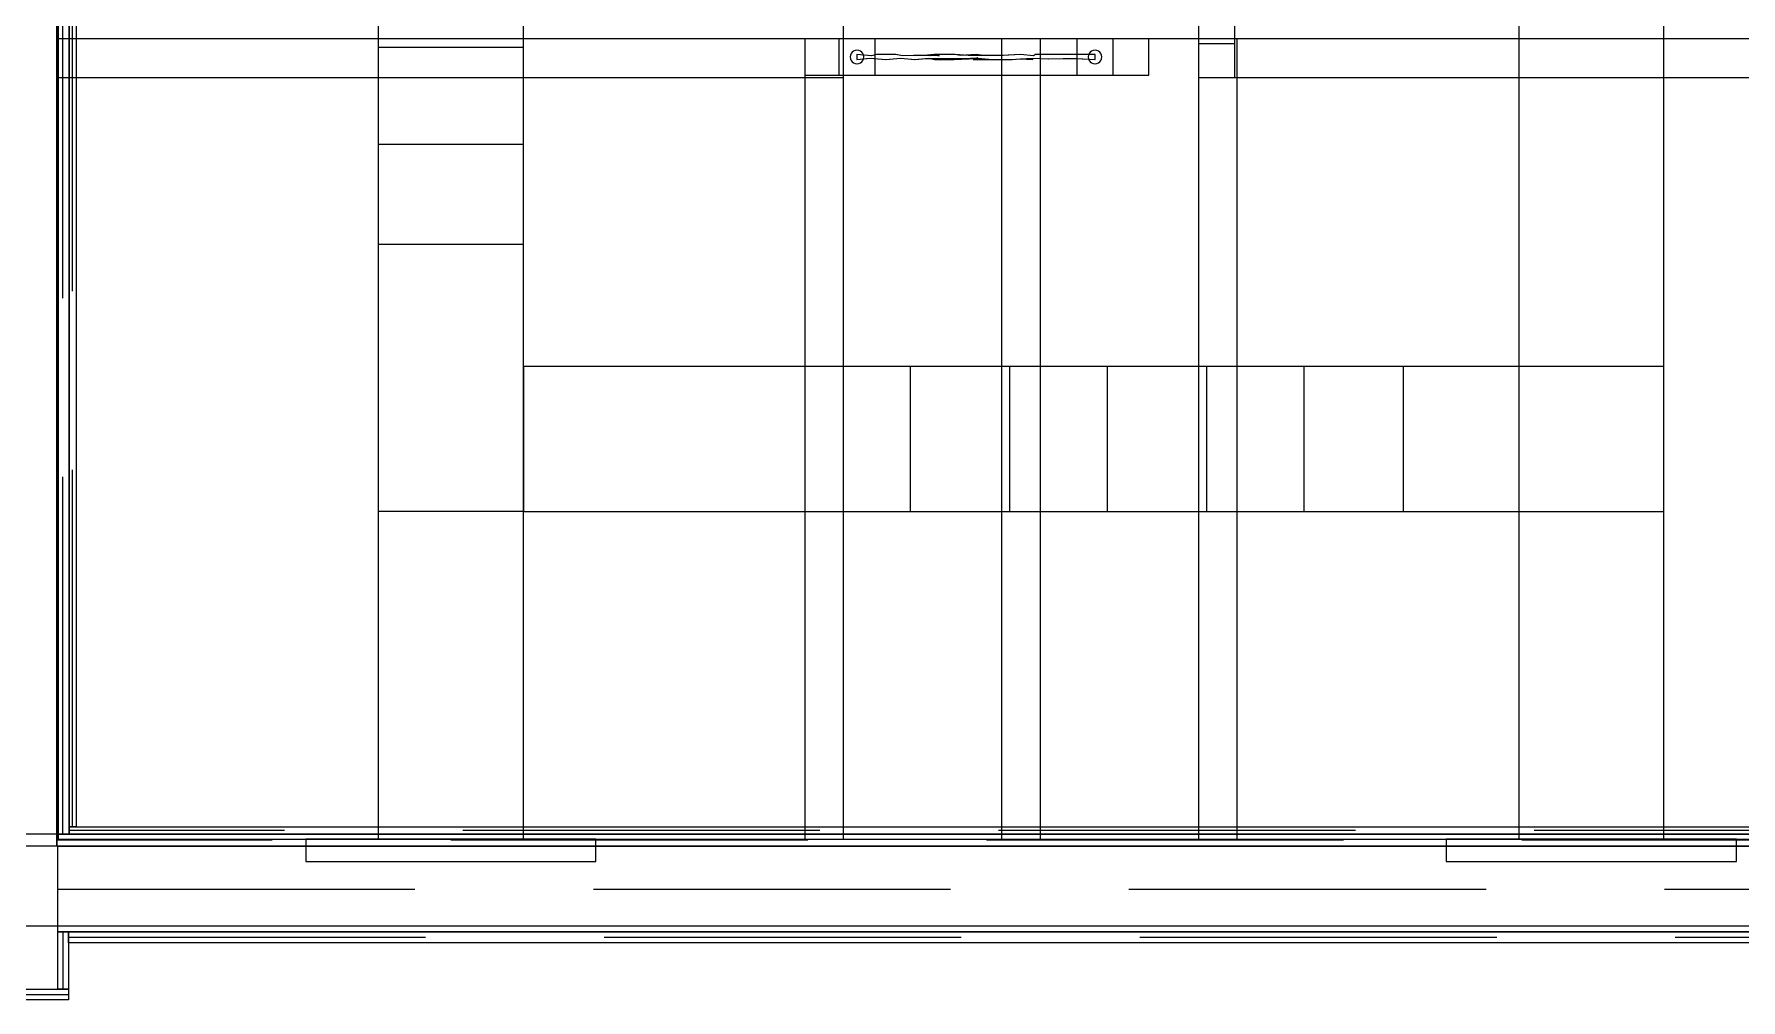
# Model space of a CAD drawing. Header units: millimetres. Extents: x -28.2 to 24.3, y -24.8 to 12.4.
# Drawn here: x -2.22 to 0.17, y -4.341 to -2.99 of the extents above; entities that cross this region are included whole.
import ezdxf

# ---------------------------------------------------------------- set-up
doc = ezdxf.new("R2010")
doc.units = ezdxf.units.MM
doc.linetypes.add('Dashed', pattern=[0.75, 0.5, -0.25])
for name, color, linetype in [('BUILDINGELEMENTPROXY', 8, 'Continuous'), ('EJE_MUROS', 8, 'Continuous'), ('LOSAS', 3, 'Continuous'), ('MUROS', 7, 'Continuous')]:
    doc.layers.add(name, color=color, linetype=linetype)

msp = doc.modelspace()

# ---------------------------------------------------------------- linework, layer by layer
at = {"layer": 'BUILDINGELEMENTPROXY'}
for p, q in [((-0.5892, -1.0563, 4.5619), (-0.5892, -3.0504, 3.3006)), ((-0.5384, -3.0504, 3.3006), (-0.5384, -1.0563, 4.5619)), ((-1.7378, -1.2777, 0.3654), (-1.7378, -3.2921, 1.6395)), ((-1.5346, -3.2921, 1.6395), (-1.5346, -1.2777, 0.3654)), ((-0.1408, -1.3058, 3.253), (-0.1408, -3.03, 2.1625)), ((0.0624, -3.03, 2.1625), (0.0624, -1.3058, 3.253)), ((-2.1862, -2.7204, 1.5604), (-2.1862, -3.0504, 1.5604)), ((-1.0862, -3.0504, 1.5604), (-1.0862, -2.7204, 1.5604)), ((-0.5892, -2.7204, 2.4321), (-0.5892, -3.0504, 2.4321)), ((-1.7378, -2.8682, 1.4842), (-1.7378, -2.9922, 1.4842)), ((-1.5346, -2.9922, 1.4842), (-1.5346, -2.8682, 1.4842)), ((-0.5892, -2.9519, 3.2893), (-0.5892, -3.0027, 3.2893)), ((-0.5384, -3.0027, 3.2893), (-0.5384, -2.9519, 3.2893)), ((-2.1862, -2.9961, 1.7347), (-2.1862, -4.1161, 1.7347)), ((-1.0862, -2.9961, 1.7347), (-2.1862, -2.9961, 1.7347)), ((-1.7378, -2.9922, 1.4842), (-1.7378, -2.9942, 1.4811)), ((-1.7378, -2.9942, 1.4811), (-1.7378, -3.0078, 1.4596)), ((-1.7378, -3.0078, 1.4596), (-1.5346, -3.0078, 1.4596)), ((-1.5346, -2.9942, 1.4811), (-1.5346, -2.9922, 1.4842)), ((-1.5346, -3.0078, 1.4596), (-1.5346, -2.9942, 1.4811)), ((-0.6589, -2.9961, 3.0822), (-1.1405, -2.9961, 2.7776)), ((-1.1405, -2.9961, 2.7776), (-1.1405, -3.0469, 2.7776)), ((-1.1405, -2.9961, 1.909), (-1.1405, -4.1161, 1.909)), ((-0.8105, -2.9961, 1.909), (-1.1405, -2.9961, 1.909)), ((-1.042, -2.9961, 2.7663), (-1.0928, -2.9961, 2.7663)), ((-1.0928, -2.9961, 2.7663), (-1.0928, -3.0469, 2.7663)), ((-1.0862, -4.1161, 1.7347), (-1.0862, -2.9961, 1.7347)), ((-1.042, -3.0469, 2.7663), (-1.042, -2.9961, 2.7663)), ((-0.8649, -2.9961, 2.0834), (-0.8649, -4.1161, 2.0834)), ((-0.5349, -2.9961, 2.0834), (-0.8649, -2.9961, 2.0834)), ((-0.8105, -4.1161, 1.909), (-0.8105, -2.9961, 1.909)), ((-0.7087, -2.9961, 2.9779), (-0.7595, -2.9961, 2.9779)), ((-0.7595, -2.9961, 2.9779), (-0.7595, -3.0469, 2.9779)), ((-0.7087, -3.0469, 2.9779), (-0.7087, -2.9961, 2.9779)), ((-0.6589, -3.0469, 3.0822), (-0.6589, -2.9961, 3.0822)), ((0.5108, -2.9961, 2.2577), (-0.5892, -2.9961, 2.2577)), ((-0.5892, -2.9961, 2.2577), (-0.5892, -4.1161, 2.2577)), ((-0.5892, -3.0027, 3.2893), (-0.5384, -3.0027, 3.2893)), ((-0.5349, -4.1161, 2.0834), (-0.5349, -2.9961, 2.0834)), ((-1.0766, -3.019, 2.812), (-1.0769, -3.0215, 2.812)), ((-1.0769, -3.0215, 2.812), (-1.0766, -3.024, 2.812)), ((-1.0756, -3.0167, 2.812), (-1.0766, -3.019, 2.812)), ((-1.0766, -3.024, 2.812), (-1.0756, -3.0263, 2.812)), ((-1.0741, -3.0148, 2.812), (-1.0756, -3.0167, 2.812)), ((-1.0756, -3.0263, 2.812), (-1.0741, -3.0282, 2.812)), ((-1.0721, -3.0132, 2.812), (-1.0741, -3.0148, 2.812)), ((-1.0741, -3.0282, 2.812), (-1.0721, -3.0297, 2.812)), ((-1.0698, -3.0123, 2.812), (-1.0721, -3.0132, 2.812)), ((-1.0721, -3.0297, 2.812), (-1.0698, -3.0307, 2.812)), ((-1.0674, -3.012, 2.812), (-1.0698, -3.0123, 2.812)), ((-1.0698, -3.0307, 2.812), (-1.0674, -3.031, 2.812)), ((-1.0649, -3.0123, 2.812), (-1.0674, -3.012, 2.812)), ((-1.047, -3.0199, 2.7247), (-1.0674, -3.0182, 2.7091)), ((-1.0674, -3.0182, 2.7091), (-1.0674, -3.0215, 2.7125)), ((-1.047, -3.0199, 2.6452), (-1.0674, -3.0182, 2.6296)), ((-1.0674, -3.0182, 2.6296), (-1.0674, -3.0215, 2.6329)), ((-1.047, -3.0199, 2.5691), (-1.0674, -3.0182, 2.5537)), ((-1.0674, -3.0182, 2.5537), (-1.0674, -3.0215, 2.557)), ((-1.047, -3.0199, 2.4864), (-1.0674, -3.0182, 2.4709)), ((-1.0674, -3.0182, 2.4709), (-1.0674, -3.0215, 2.4742)), ((-1.047, -3.0199, 2.4072), (-1.0674, -3.0182, 2.3916)), ((-1.0674, -3.0182, 2.3916), (-1.0674, -3.0215, 2.395)), ((-1.047, -3.0199, 2.3308), (-1.0674, -3.0182, 2.3154)), ((-1.0674, -3.0182, 2.3154), (-1.0674, -3.0215, 2.3188)), ((-1.047, -3.0199, 2.2484), (-1.0674, -3.0182, 2.2329)), ((-1.0674, -3.0182, 2.2329), (-1.0674, -3.0215, 2.2362)), ((-1.047, -3.0199, 2.172), (-1.0674, -3.0182, 2.1567)), ((-1.0674, -3.0182, 2.1567), (-1.0674, -3.0215, 2.16)), ((-1.0471, -3.0199, 2.0865), (-1.0674, -3.0182, 2.0708)), ((-1.0674, -3.0182, 2.0708), (-1.0674, -3.0215, 2.0741)), ((-1.0471, -3.0199, 2.007), (-1.0674, -3.0182, 1.9913)), ((-1.0674, -3.0182, 1.9913), (-1.0674, -3.0215, 1.9946)), ((-1.0674, -3.0215, 2.7125), (-1.0674, -3.0248, 2.7091)), ((-1.0674, -3.0215, 2.6329), (-1.0674, -3.0248, 2.6296)), ((-1.0674, -3.0215, 2.557), (-1.0674, -3.0248, 2.5537)), ((-1.0674, -3.0215, 2.4742), (-1.0674, -3.0248, 2.4709)), ((-1.0674, -3.0215, 2.395), (-1.0674, -3.0248, 2.3916)), ((-1.0674, -3.0215, 2.3188), (-1.0674, -3.0248, 2.3154)), ((-1.0674, -3.0215, 2.2362), (-1.0674, -3.0248, 2.2329)), ((-1.0674, -3.0215, 2.16), (-1.0674, -3.0248, 2.1567)), ((-1.0674, -3.0215, 2.0741), (-1.0674, -3.0248, 2.0708)), ((-1.0674, -3.0215, 1.9946), (-1.0674, -3.0248, 1.9913)), ((-1.0674, -3.0248, 2.7091), (-1.0492, -3.0233, 2.7232)), ((-1.0674, -3.0248, 2.6296), (-1.0492, -3.0233, 2.6437)), ((-1.0674, -3.0248, 2.5537), (-1.0491, -3.0233, 2.5676)), ((-1.0674, -3.0248, 2.4709), (-1.0492, -3.0233, 2.4849)), ((-1.0674, -3.0248, 2.3916), (-1.0492, -3.0233, 2.4057)), ((-1.0674, -3.0248, 2.3154), (-1.0491, -3.0233, 2.3294)), ((-1.0674, -3.0248, 2.2329), (-1.0492, -3.0233, 2.2469)), ((-1.0674, -3.0248, 2.1567), (-1.0491, -3.0233, 2.1706)), ((-1.0674, -3.0248, 2.0708), (-1.0493, -3.0233, 2.085)), ((-1.0674, -3.0248, 1.9913), (-1.0493, -3.0233, 2.0055)), ((-1.0674, -3.031, 2.812), (-1.0649, -3.0307, 2.812)), ((-1.0626, -3.0132, 2.812), (-1.0649, -3.0123, 2.812)), ((-1.0649, -3.0307, 2.812), (-1.0626, -3.0297, 2.812)), ((-1.0606, -3.0148, 2.812), (-1.0626, -3.0132, 2.812)), ((-1.0626, -3.0297, 2.812), (-1.0606, -3.0282, 2.812)), ((-1.0591, -3.0167, 2.812), (-1.0606, -3.0148, 2.812)), ((-1.0606, -3.0282, 2.812), (-1.0591, -3.0263, 2.812)), ((-1.0582, -3.019, 2.812), (-1.0591, -3.0167, 2.812)), ((-1.0591, -3.0263, 2.812), (-1.0582, -3.024, 2.812)), ((-1.0578, -3.0215, 2.812), (-1.0582, -3.019, 2.812)), ((-1.0582, -3.024, 2.812), (-1.0578, -3.0215, 2.812)), ((-1.0493, -3.0233, 2.085), (-1.0268, -3.0248, 2.0964)), ((-1.0493, -3.0233, 2.0055), (-1.0268, -3.0248, 2.0169)), ((-1.0492, -3.0233, 2.7232), (-1.0267, -3.0248, 2.7344)), ((-1.0492, -3.0233, 2.6437), (-1.0267, -3.0248, 2.6549)), ((-1.0492, -3.0233, 2.4849), (-1.0267, -3.0248, 2.4962)), ((-1.0492, -3.0233, 2.4057), (-1.0267, -3.0248, 2.4169)), ((-1.0492, -3.0233, 2.2469), (-1.0267, -3.0248, 2.2581)), ((-1.0491, -3.0233, 2.5676), (-1.0266, -3.0248, 2.5786)), ((-1.0491, -3.0233, 2.3294), (-1.0266, -3.0248, 2.3403)), ((-1.0491, -3.0233, 2.1706), (-1.0266, -3.0248, 2.1816)), ((-1.0403, -3.0182, 2.0879), (-1.0471, -3.0199, 2.0865)), ((-1.0403, -3.0182, 2.0084), (-1.0471, -3.0199, 2.007)), ((-1.0403, -3.0182, 2.726), (-1.047, -3.0199, 2.7247)), ((-1.0403, -3.0182, 2.6465), (-1.047, -3.0199, 2.6452)), ((-1.0402, -3.0182, 2.5703), (-1.047, -3.0199, 2.5691)), ((-1.0403, -3.0182, 2.4877), (-1.047, -3.0199, 2.4864)), ((-1.0403, -3.0182, 2.4085), (-1.047, -3.0199, 2.4072)), ((-1.0402, -3.0182, 2.332), (-1.047, -3.0199, 2.3308)), ((-1.0403, -3.0182, 2.2497), (-1.047, -3.0199, 2.2484)), ((-1.0402, -3.0182, 2.1733), (-1.047, -3.0199, 2.172)), ((-1.0267, -3.0182, 2.7344), (-1.0403, -3.0182, 2.726)), ((-1.0267, -3.0182, 2.6549), (-1.0403, -3.0182, 2.6465)), ((-1.0267, -3.0182, 2.4962), (-1.0403, -3.0182, 2.4877)), ((-1.0267, -3.0182, 2.4169), (-1.0403, -3.0182, 2.4085)), ((-1.0267, -3.0182, 2.2581), (-1.0403, -3.0182, 2.2497)), ((-1.0268, -3.0182, 2.0964), (-1.0403, -3.0182, 2.0879)), ((-1.0268, -3.0182, 2.0169), (-1.0403, -3.0182, 2.0084)), ((-1.0266, -3.0182, 2.5786), (-1.0402, -3.0182, 2.5703)), ((-1.0266, -3.0182, 2.3403), (-1.0402, -3.0182, 2.332)), ((-1.0266, -3.0182, 2.1816), (-1.0402, -3.0182, 2.1733)), ((-1.0133, -3.0182, 2.1049), (-1.0268, -3.0182, 2.0964)), ((-1.0133, -3.0182, 2.0254), (-1.0268, -3.0182, 2.0169)), ((-1.0268, -3.0248, 2.0964), (-1.0067, -3.0231, 2.1119)), ((-1.0268, -3.0248, 2.0169), (-1.0067, -3.0231, 2.0324)), ((-1.0132, -3.0182, 2.7429), (-1.0267, -3.0182, 2.7344)), ((-1.0132, -3.0182, 2.6634), (-1.0267, -3.0182, 2.6549)), ((-1.0132, -3.0182, 2.5046), (-1.0267, -3.0182, 2.4962)), ((-1.0132, -3.0182, 2.4253), (-1.0267, -3.0182, 2.4169)), ((-1.0132, -3.0182, 2.2665), (-1.0267, -3.0182, 2.2581)), ((-1.0267, -3.0248, 2.7344), (-1.0066, -3.0231, 2.7499)), ((-1.0267, -3.0248, 2.6549), (-1.0066, -3.0231, 2.6703)), ((-1.0267, -3.0248, 2.4962), (-1.0066, -3.0231, 2.5116)), ((-1.0267, -3.0248, 2.4169), (-1.0066, -3.0231, 2.4323)), ((-1.0267, -3.0248, 2.2581), (-1.0066, -3.0231, 2.2735)), ((-1.0131, -3.0182, 2.5869), (-1.0266, -3.0182, 2.5786)), ((-1.013, -3.0182, 2.3486), (-1.0266, -3.0182, 2.3403)), ((-1.013, -3.0182, 2.1899), (-1.0266, -3.0182, 2.1816)), ((-1.0266, -3.0248, 2.5786), (-1.0065, -3.0231, 2.5938)), ((-1.0266, -3.0248, 2.3403), (-1.0065, -3.0231, 2.3555)), ((-1.0266, -3.0248, 2.1816), (-1.0065, -3.0231, 2.1967)), ((-1.0039, -3.0197, 2.1136), (-1.0133, -3.0182, 2.1049)), ((-1.0039, -3.0197, 2.0341), (-1.0133, -3.0182, 2.0254)), ((-1.0038, -3.0197, 2.7515), (-1.0132, -3.0182, 2.7429)), ((-1.0038, -3.0197, 2.672), (-1.0132, -3.0182, 2.6634)), ((-1.0038, -3.0197, 2.5132), (-1.0132, -3.0182, 2.5046)), ((-1.0038, -3.0197, 2.4339), (-1.0132, -3.0182, 2.4253)), ((-1.0038, -3.0197, 2.2751), (-1.0132, -3.0182, 2.2665)), ((-1.0037, -3.0197, 2.5954), (-1.0131, -3.0182, 2.5869)), ((-1.0036, -3.0197, 2.3571), (-1.013, -3.0182, 2.3486)), ((-1.0036, -3.0197, 2.1984), (-1.013, -3.0182, 2.1899)), ((-1.0067, -3.0231, 2.1119), (-0.9862, -3.0248, 2.1219)), ((-1.0067, -3.0231, 2.0324), (-0.9862, -3.0248, 2.0424)), ((-1.0066, -3.0231, 2.7499), (-0.9861, -3.0248, 2.7597)), ((-1.0066, -3.0231, 2.6703), (-0.9861, -3.0248, 2.6802)), ((-1.0066, -3.0231, 2.5116), (-0.9861, -3.0248, 2.5214)), ((-1.0066, -3.0231, 2.4323), (-0.9861, -3.0248, 2.4421)), ((-1.0066, -3.0231, 2.2735), (-0.9861, -3.0248, 2.2833)), ((-1.0065, -3.0231, 2.5938), (-0.9859, -3.0248, 2.6035)), ((-1.0065, -3.0231, 2.3555), (-0.9859, -3.0248, 2.3652)), ((-1.0065, -3.0231, 2.1967), (-0.9859, -3.0248, 2.2064)), ((-0.9883, -3.0193, 2.123), (-1.0039, -3.0197, 2.1136)), ((-0.9883, -3.0193, 2.0435), (-1.0039, -3.0197, 2.0341)), ((-0.9737, -3.0192, 2.7699), (-1.0038, -3.0197, 2.7515)), ((-0.9737, -3.0192, 2.6904), (-1.0038, -3.0197, 2.672)), ((-0.9737, -3.0192, 2.5315), (-1.0038, -3.0197, 2.5132)), ((-0.9738, -3.0192, 2.4522), (-1.0038, -3.0197, 2.4339)), ((-0.9738, -3.0192, 2.2933), (-1.0038, -3.0197, 2.2751)), ((-0.9876, -3.0192, 2.6049), (-1.0037, -3.0197, 2.5954)), ((-0.9876, -3.0192, 2.3666), (-1.0036, -3.0197, 2.3571)), ((-0.9876, -3.0192, 2.2078), (-1.0036, -3.0197, 2.1984)), ((-0.9725, -3.0192, 2.133), (-0.9883, -3.0193, 2.123)), ((-0.9725, -3.0192, 2.0535), (-0.9883, -3.0193, 2.0435)), ((-0.9653, -3.02, 2.6191), (-0.9876, -3.0192, 2.6049)), ((-0.9653, -3.02, 2.3808), (-0.9876, -3.0192, 2.3666)), ((-0.9653, -3.02, 2.2219), (-0.9876, -3.0192, 2.2078)), ((-0.9862, -3.0248, 2.1219), (-0.9671, -3.0232, 2.1367)), ((-0.9862, -3.0248, 2.0424), (-0.9671, -3.0232, 2.0572)), ((-0.9861, -3.0248, 2.4421), (-0.9703, -3.0236, 2.4544)), ((-0.9861, -3.0248, 2.2833), (-0.9703, -3.0236, 2.2956)), ((-0.9861, -3.0248, 2.7597), (-0.9704, -3.0237, 2.772)), ((-0.9861, -3.0248, 2.6802), (-0.9704, -3.0237, 2.6925)), ((-0.9861, -3.0248, 2.5214), (-0.9704, -3.0237, 2.5337)), ((-0.9859, -3.0248, 2.6035), (-0.9674, -3.0233, 2.6176)), ((-0.9859, -3.0248, 2.3652), (-0.9674, -3.0233, 2.3793)), ((-0.9859, -3.0248, 2.2064), (-0.9674, -3.0233, 2.2205)), ((-0.959, -3.0182, 2.459), (-0.9738, -3.0192, 2.4522)), ((-0.959, -3.0182, 2.3001), (-0.9738, -3.0192, 2.2933)), ((-0.959, -3.0182, 2.7766), (-0.9737, -3.0192, 2.7699)), ((-0.959, -3.0182, 2.6971), (-0.9737, -3.0192, 2.6904)), ((-0.959, -3.0182, 2.5383), (-0.9737, -3.0192, 2.5315)), ((-0.9524, -3.0201, 2.1462), (-0.9725, -3.0192, 2.133)), ((-0.9524, -3.0201, 2.0667), (-0.9725, -3.0192, 2.0535)), ((-0.9704, -3.0237, 2.772), (-0.9528, -3.0237, 2.7829)), ((-0.9704, -3.0237, 2.6925), (-0.9528, -3.0237, 2.7034)), ((-0.9704, -3.0237, 2.5337), (-0.9528, -3.0237, 2.5445)), ((-0.9703, -3.0236, 2.4544), (-0.9528, -3.0237, 2.4652)), ((-0.9703, -3.0236, 2.2956), (-0.9528, -3.0237, 2.3063)), ((-0.9674, -3.0233, 2.6176), (-0.9587, -3.0248, 2.6202)), ((-0.9674, -3.0233, 2.3793), (-0.9587, -3.0248, 2.3818)), ((-0.9674, -3.0233, 2.2205), (-0.9587, -3.0248, 2.223)), ((-0.9671, -3.0232, 2.1367), (-0.9456, -3.0236, 2.15)), ((-0.9671, -3.0232, 2.0572), (-0.9456, -3.0236, 2.0705)), ((-0.9587, -3.0182, 2.6202), (-0.9653, -3.02, 2.6191)), ((-0.9587, -3.0182, 2.3818), (-0.9653, -3.02, 2.3808)), ((-0.9587, -3.0182, 2.223), (-0.9653, -3.02, 2.2219)), ((-0.9321, -3.0182, 2.156), (-0.9592, -3.0182, 2.1389)), ((-0.9592, -3.0182, 2.1389), (-0.9524, -3.0201, 2.1462)), ((-0.9321, -3.0182, 2.0765), (-0.9592, -3.0182, 2.0594)), ((-0.9592, -3.0182, 2.0594), (-0.9524, -3.0201, 2.0667)), ((-0.9319, -3.0182, 2.7935), (-0.959, -3.0182, 2.7766)), ((-0.9319, -3.0182, 2.714), (-0.959, -3.0182, 2.6971)), ((-0.9319, -3.0182, 2.5551), (-0.959, -3.0182, 2.5383)), ((-0.9319, -3.0182, 2.4758), (-0.959, -3.0182, 2.459)), ((-0.9318, -3.0182, 2.317), (-0.959, -3.0182, 2.3001)), ((-0.9316, -3.0182, 2.6368), (-0.9587, -3.0182, 2.6202)), ((-0.9316, -3.0182, 2.3984), (-0.9587, -3.0182, 2.3818)), ((-0.9315, -3.0182, 2.2396), (-0.9587, -3.0182, 2.223)), ((-0.9587, -3.0248, 2.6202), (-0.9316, -3.0248, 2.6368)), ((-0.9587, -3.0248, 2.3818), (-0.9316, -3.0248, 2.3984)), ((-0.9587, -3.0248, 2.223), (-0.9315, -3.0248, 2.2396)), ((-0.9528, -3.0237, 2.7829), (-0.9352, -3.0237, 2.7939)), ((-0.9528, -3.0237, 2.7034), (-0.9352, -3.0237, 2.7144)), ((-0.9528, -3.0237, 2.5445), (-0.9353, -3.0237, 2.5555)), ((-0.9528, -3.0237, 2.4652), (-0.9354, -3.0237, 2.4761)), ((-0.9528, -3.0237, 2.3063), (-0.9354, -3.0237, 2.3172)), ((-0.9456, -3.0236, 2.15), (-0.9177, -3.0237, 2.1675)), ((-0.9456, -3.0236, 2.0705), (-0.9177, -3.0237, 2.088)), ((-0.9354, -3.0237, 2.4761), (-0.9182, -3.0238, 2.4866)), ((-0.9354, -3.0237, 2.3172), (-0.9182, -3.0238, 2.3277)), ((-0.9353, -3.0237, 2.5555), (-0.9182, -3.0238, 2.566)), ((-0.9352, -3.0237, 2.7939), (-0.9181, -3.0238, 2.8044)), ((-0.9352, -3.0237, 2.7144), (-0.9181, -3.0238, 2.7249)), ((-0.9299, -3.0182, 2.1573), (-0.9321, -3.0182, 2.156)), ((-0.9299, -3.0182, 2.0778), (-0.9321, -3.0182, 2.0765)), ((-0.9299, -3.0182, 2.7948), (-0.9319, -3.0182, 2.7935)), ((-0.9299, -3.0182, 2.7153), (-0.9319, -3.0182, 2.714)), ((-0.9298, -3.0182, 2.5564), (-0.9319, -3.0182, 2.5551)), ((-0.9298, -3.0182, 2.4771), (-0.9319, -3.0182, 2.4758)), ((-0.9298, -3.0182, 2.3182), (-0.9318, -3.0182, 2.317)), ((-0.9297, -3.0182, 2.6379), (-0.9316, -3.0182, 2.6368)), ((-0.9297, -3.0182, 2.3996), (-0.9316, -3.0182, 2.3984)), ((-0.9316, -3.0248, 2.6368), (-0.9101, -3.0239, 2.6522)), ((-0.9316, -3.0248, 2.3984), (-0.9102, -3.0239, 2.4138)), ((-0.9297, -3.0182, 2.2407), (-0.9315, -3.0182, 2.2396)), ((-0.9315, -3.0248, 2.2396), (-0.9103, -3.0239, 2.2549)), ((-0.9117, -3.0195, 2.8087), (-0.9299, -3.0182, 2.7948)), ((-0.9117, -3.0195, 2.7292), (-0.9299, -3.0182, 2.7153)), ((-0.9116, -3.0195, 2.1715), (-0.9299, -3.0182, 2.1573)), ((-0.9116, -3.0195, 2.092), (-0.9299, -3.0182, 2.0778)), ((-0.9117, -3.0195, 2.5703), (-0.9298, -3.0182, 2.5564)), ((-0.9117, -3.0195, 2.491), (-0.9298, -3.0182, 2.4771)), ((-0.9117, -3.0195, 2.3321), (-0.9298, -3.0182, 2.3182)), ((-0.923, -3.0195, 2.6447), (-0.9297, -3.0182, 2.6379)), ((-0.9231, -3.0195, 2.4063), (-0.9297, -3.0182, 2.3996)), ((-0.9231, -3.0195, 2.2474), (-0.9297, -3.0182, 2.2407)), ((-0.9007, -3.0182, 2.4173), (-0.9231, -3.0195, 2.4063)), ((-0.9007, -3.0182, 2.2584), (-0.9231, -3.0195, 2.2474)), ((-0.9007, -3.0182, 2.6557), (-0.923, -3.0195, 2.6447)), ((-0.9182, -3.0238, 2.566), (-0.8984, -3.0229, 2.5789)), ((-0.9182, -3.0238, 2.4866), (-0.8984, -3.0229, 2.4995)), ((-0.9182, -3.0238, 2.3277), (-0.8985, -3.0229, 2.3406)), ((-0.9181, -3.0238, 2.8044), (-0.8983, -3.0229, 2.8174)), ((-0.9181, -3.0238, 2.7249), (-0.8983, -3.0229, 2.7379)), ((-0.9177, -3.0237, 2.1675), (-0.8978, -3.023, 2.1806)), ((-0.9177, -3.0237, 2.088), (-0.8978, -3.023, 2.101)), ((-0.8903, -3.0195, 2.822), (-0.9117, -3.0195, 2.8087)), ((-0.8903, -3.0195, 2.7425), (-0.9117, -3.0195, 2.7292)), ((-0.8903, -3.0195, 2.5836), (-0.9117, -3.0195, 2.5703)), ((-0.8903, -3.0195, 2.5043), (-0.9117, -3.0195, 2.491)), ((-0.8903, -3.0195, 2.3454), (-0.9117, -3.0195, 2.3321)), ((-0.8903, -3.0195, 2.185), (-0.9116, -3.0195, 2.1715)), ((-0.8903, -3.0195, 2.1054), (-0.9116, -3.0195, 2.092)), ((-0.9103, -3.0239, 2.2549), (-0.8939, -3.0236, 2.2651)), ((-0.9102, -3.0239, 2.4138), (-0.8938, -3.0236, 2.424)), ((-0.9101, -3.0239, 2.6522), (-0.8938, -3.0236, 2.6624)), ((-0.8983, -3.0229, 2.8174), (-0.9048, -3.0248, 2.8103)), ((-0.8983, -3.0229, 2.7379), (-0.9048, -3.0248, 2.7308)), ((-0.8984, -3.0229, 2.5789), (-0.9048, -3.0248, 2.572)), ((-0.8984, -3.0229, 2.4995), (-0.9048, -3.0248, 2.4926)), ((-0.9048, -3.0248, 2.8103), (-0.9007, -3.0248, 2.8129)), ((-0.9048, -3.0248, 2.7308), (-0.9007, -3.0248, 2.7334)), ((-0.9048, -3.0248, 2.572), (-0.9007, -3.0248, 2.5745)), ((-0.9048, -3.0248, 2.4926), (-0.9007, -3.0248, 2.4951)), ((-0.8985, -3.0229, 2.3406), (-0.9047, -3.0248, 2.3338)), ((-0.9047, -3.0248, 2.3338), (-0.9007, -3.0248, 2.3363)), ((-0.8903, -3.0195, 2.6647), (-0.9007, -3.0182, 2.6557)), ((-0.8903, -3.0195, 2.4263), (-0.9007, -3.0182, 2.4173)), ((-0.8903, -3.0195, 2.2674), (-0.9007, -3.0182, 2.2584)), ((-0.9007, -3.0248, 2.8129), (-0.8799, -3.0248, 2.8259)), ((-0.9007, -3.0248, 2.7334), (-0.8799, -3.0248, 2.7464)), ((-0.9007, -3.0248, 2.5745), (-0.8799, -3.0248, 2.5875)), ((-0.9007, -3.0248, 2.4951), (-0.8799, -3.0248, 2.5081)), ((-0.9007, -3.0248, 2.3363), (-0.8799, -3.0248, 2.3492)), ((-0.8978, -3.023, 2.1806), (-0.878, -3.0248, 2.19)), ((-0.8978, -3.023, 2.101), (-0.878, -3.0248, 2.1105)), ((-0.8939, -3.0236, 2.2651), (-0.8772, -3.0248, 2.2728)), ((-0.8938, -3.0236, 2.6624), (-0.8773, -3.0248, 2.67)), ((-0.8938, -3.0236, 2.424), (-0.8773, -3.0248, 2.4316)), ((-0.8632, -3.0196, 2.839), (-0.8903, -3.0195, 2.822)), ((-0.8632, -3.0196, 2.7595), (-0.8903, -3.0195, 2.7425)), ((-0.8641, -3.0196, 2.6808), (-0.8903, -3.0195, 2.6647)), ((-0.8633, -3.0196, 2.6005), (-0.8903, -3.0195, 2.5836)), ((-0.8633, -3.0196, 2.5211), (-0.8903, -3.0195, 2.5043)), ((-0.8642, -3.0196, 2.4423), (-0.8903, -3.0195, 2.4263)), ((-0.8634, -3.0196, 2.3621), (-0.8903, -3.0195, 2.3454)), ((-0.8643, -3.0196, 2.2834), (-0.8903, -3.0195, 2.2674)), ((-0.8626, -3.0196, 2.2024), (-0.8903, -3.0195, 2.185)), ((-0.8626, -3.0196, 2.1229), (-0.8903, -3.0195, 2.1054)), ((-0.8799, -3.0248, 2.8259), (-0.8777, -3.0248, 2.8272)), ((-0.8799, -3.0248, 2.7464), (-0.8777, -3.0248, 2.7477)), ((-0.8799, -3.0248, 2.5875), (-0.8777, -3.0248, 2.5888)), ((-0.8799, -3.0248, 2.5081), (-0.8777, -3.0248, 2.5095)), ((-0.8799, -3.0248, 2.3492), (-0.8776, -3.0248, 2.3506)), ((-0.878, -3.0248, 2.19), (-0.859, -3.0248, 2.202)), ((-0.878, -3.0248, 2.1105), (-0.859, -3.0248, 2.1225)), ((-0.8777, -3.0248, 2.8272), (-0.859, -3.0248, 2.8388)), ((-0.8777, -3.0248, 2.7477), (-0.859, -3.0248, 2.7593)), ((-0.8777, -3.0248, 2.5888), (-0.859, -3.0248, 2.6004)), ((-0.8777, -3.0248, 2.5095), (-0.859, -3.0248, 2.521)), ((-0.8776, -3.0248, 2.3506), (-0.859, -3.0248, 2.3621)), ((-0.8773, -3.0248, 2.67), (-0.859, -3.0248, 2.6812)), ((-0.8773, -3.0248, 2.4316), (-0.859, -3.0248, 2.4428)), ((-0.8772, -3.0248, 2.2728), (-0.859, -3.0248, 2.2839)), ((-0.8382, -3.0182, 2.2966), (-0.8643, -3.0196, 2.2834)), ((-0.8382, -3.0182, 2.4555), (-0.8642, -3.0196, 2.4423)), ((-0.8382, -3.0182, 2.6939), (-0.8641, -3.0196, 2.6808)), ((-0.8382, -3.0182, 2.375), (-0.8634, -3.0196, 2.3621)), ((-0.8382, -3.0182, 2.6134), (-0.8633, -3.0196, 2.6005)), ((-0.8382, -3.0182, 2.534), (-0.8633, -3.0196, 2.5211)), ((-0.8382, -3.0182, 2.8518), (-0.8632, -3.0196, 2.839)), ((-0.8382, -3.0182, 2.7723), (-0.8632, -3.0196, 2.7595)), ((-0.8382, -3.0182, 2.2151), (-0.8626, -3.0196, 2.2024)), ((-0.8382, -3.0182, 2.1356), (-0.8626, -3.0196, 2.1229)), ((-0.859, -3.0248, 2.8388), (-0.8507, -3.0248, 2.8441)), ((-0.859, -3.0248, 2.7593), (-0.8507, -3.0248, 2.7646)), ((-0.859, -3.0248, 2.6812), (-0.8501, -3.0248, 2.6866)), ((-0.859, -3.0248, 2.6004), (-0.8506, -3.0248, 2.6057)), ((-0.859, -3.0248, 2.521), (-0.8506, -3.0248, 2.5263)), ((-0.859, -3.0248, 2.4428), (-0.8501, -3.0248, 2.4482)), ((-0.859, -3.0248, 2.3621), (-0.8505, -3.0248, 2.3674)), ((-0.859, -3.0248, 2.2839), (-0.8501, -3.0248, 2.2893)), ((-0.859, -3.0248, 2.202), (-0.851, -3.0248, 2.207)), ((-0.859, -3.0248, 2.1225), (-0.851, -3.0248, 2.1275)), ((-0.851, -3.0248, 2.207), (-0.8389, -3.0239, 2.2169)), ((-0.851, -3.0248, 2.1275), (-0.8389, -3.0239, 2.1374)), ((-0.8507, -3.0248, 2.8441), (-0.8389, -3.0239, 2.8536)), ((-0.8507, -3.0248, 2.7646), (-0.8389, -3.0239, 2.7741)), ((-0.8506, -3.0248, 2.6057), (-0.8389, -3.0239, 2.6152)), ((-0.8506, -3.0248, 2.5263), (-0.839, -3.0239, 2.5358)), ((-0.8505, -3.0248, 2.3674), (-0.839, -3.0239, 2.3768)), ((-0.8501, -3.0248, 2.6866), (-0.839, -3.0239, 2.6957)), ((-0.8501, -3.0248, 2.4482), (-0.839, -3.0239, 2.4573)), ((-0.8501, -3.0248, 2.2893), (-0.839, -3.0239, 2.2984)), ((-0.839, -3.0239, 2.5358), (-0.8211, -3.023, 2.5475)), ((-0.839, -3.0239, 2.3768), (-0.8211, -3.023, 2.3886)), ((-0.839, -3.0239, 2.6957), (-0.8211, -3.0248, 2.7044)), ((-0.839, -3.0239, 2.4573), (-0.8211, -3.0248, 2.466)), ((-0.839, -3.0239, 2.2984), (-0.8211, -3.0248, 2.307)), ((-0.8389, -3.0239, 2.8536), (-0.8211, -3.023, 2.8654)), ((-0.8389, -3.0239, 2.7741), (-0.8211, -3.023, 2.7859)), ((-0.8389, -3.0239, 2.6152), (-0.8211, -3.023, 2.6269)), ((-0.8389, -3.0239, 2.2169), (-0.821, -3.0231, 2.2288)), ((-0.8389, -3.0239, 2.1374), (-0.821, -3.0231, 2.1493)), ((-0.82, -3.0197, 2.8659), (-0.8382, -3.0182, 2.8518)), ((-0.82, -3.0197, 2.7864), (-0.8382, -3.0182, 2.7723)), ((-0.82, -3.0197, 2.7079), (-0.8382, -3.0182, 2.6939)), ((-0.82, -3.0197, 2.6275), (-0.8382, -3.0182, 2.6134)), ((-0.82, -3.0197, 2.548), (-0.8382, -3.0182, 2.534)), ((-0.82, -3.0197, 2.4694), (-0.8382, -3.0182, 2.4555)), ((-0.82, -3.0197, 2.3891), (-0.8382, -3.0182, 2.375)), ((-0.82, -3.0197, 2.3105), (-0.8382, -3.0182, 2.2966)), ((-0.8201, -3.0197, 2.2293), (-0.8382, -3.0182, 2.2151)), ((-0.8201, -3.0197, 2.1498), (-0.8382, -3.0182, 2.1356)), ((-0.8211, -3.0248, 2.7044), (-0.8212, -3.023, 2.7073)), ((-0.8212, -3.023, 2.7073), (-0.7994, -3.0239, 2.72)), ((-0.8211, -3.0248, 2.466), (-0.8212, -3.023, 2.4688)), ((-0.8212, -3.023, 2.4688), (-0.7993, -3.0239, 2.4816)), ((-0.8211, -3.0248, 2.307), (-0.8212, -3.023, 2.3099)), ((-0.8212, -3.023, 2.3099), (-0.7993, -3.0239, 2.3226)), ((-0.8211, -3.023, 2.8654), (-0.7996, -3.0239, 2.8781)), ((-0.8211, -3.023, 2.7859), (-0.7996, -3.0239, 2.7986)), ((-0.8211, -3.023, 2.6269), (-0.7996, -3.0239, 2.6397)), ((-0.8211, -3.023, 2.5475), (-0.7996, -3.0239, 2.5602)), ((-0.8211, -3.023, 2.3886), (-0.7996, -3.0239, 2.4013)), ((-0.821, -3.0231, 2.2288), (-0.7998, -3.0239, 2.2415)), ((-0.821, -3.0231, 2.1493), (-0.7998, -3.0239, 2.162)), ((-0.8174, -3.0182, 2.2282), (-0.8201, -3.0197, 2.2293)), ((-0.8174, -3.0182, 2.1487), (-0.8201, -3.0197, 2.1498)), ((-0.8174, -3.0182, 2.8648), (-0.82, -3.0197, 2.8659)), ((-0.8174, -3.0182, 2.7853), (-0.82, -3.0197, 2.7864)), ((-0.8174, -3.0182, 2.7067), (-0.82, -3.0197, 2.7079)), ((-0.8174, -3.0182, 2.6263), (-0.82, -3.0197, 2.6275)), ((-0.8174, -3.0182, 2.5469), (-0.82, -3.0197, 2.548)), ((-0.8174, -3.0182, 2.4682), (-0.82, -3.0197, 2.4694)), ((-0.8174, -3.0182, 2.388), (-0.82, -3.0197, 2.3891)), ((-0.8174, -3.0182, 2.3093), (-0.82, -3.0197, 2.3105)), ((-0.8069, -3.0182, 2.8713), (-0.8174, -3.0182, 2.8648)), ((-0.8069, -3.0182, 2.7918), (-0.8174, -3.0182, 2.7853)), ((-0.8066, -3.0182, 2.7133), (-0.8174, -3.0182, 2.7067)), ((-0.8069, -3.0182, 2.6329), (-0.8174, -3.0182, 2.6263)), ((-0.8069, -3.0182, 2.5534), (-0.8174, -3.0182, 2.5469)), ((-0.8066, -3.0182, 2.4748), (-0.8174, -3.0182, 2.4682)), ((-0.8069, -3.0182, 2.3945), (-0.8174, -3.0182, 2.388)), ((-0.8066, -3.0182, 2.3159), (-0.8174, -3.0182, 2.3093)), ((-0.8071, -3.0182, 2.2346), (-0.8174, -3.0182, 2.2282)), ((-0.8071, -3.0182, 2.1551), (-0.8174, -3.0182, 2.1487)), ((-0.7925, -3.0182, 2.2438), (-0.8071, -3.0182, 2.2346)), ((-0.7925, -3.0182, 2.1643), (-0.8071, -3.0182, 2.1551)), ((-0.7924, -3.0182, 2.8804), (-0.8069, -3.0182, 2.8713)), ((-0.7924, -3.0182, 2.8009), (-0.8069, -3.0182, 2.7918)), ((-0.7923, -3.0182, 2.6419), (-0.8069, -3.0182, 2.6329)), ((-0.7923, -3.0182, 2.5625), (-0.8069, -3.0182, 2.5534)), ((-0.7923, -3.0182, 2.4035), (-0.8069, -3.0182, 2.3945)), ((-0.7921, -3.0182, 2.7221), (-0.8066, -3.0182, 2.7133)), ((-0.7921, -3.0182, 2.4837), (-0.8066, -3.0182, 2.4748)), ((-0.7921, -3.0182, 2.3247), (-0.8066, -3.0182, 2.3159)), ((-0.7998, -3.0239, 2.2415), (-0.7788, -3.0238, 2.2549)), ((-0.7998, -3.0239, 2.162), (-0.7788, -3.0238, 2.1754)), ((-0.7996, -3.0239, 2.8781), (-0.7786, -3.0238, 2.8913)), ((-0.7996, -3.0239, 2.7986), (-0.7786, -3.0238, 2.8118)), ((-0.7996, -3.0239, 2.6397), (-0.7785, -3.0238, 2.6529)), ((-0.7996, -3.0239, 2.5602), (-0.7785, -3.0238, 2.5734)), ((-0.7996, -3.0239, 2.4013), (-0.7785, -3.0238, 2.4145)), ((-0.7994, -3.0239, 2.72), (-0.7782, -3.0238, 2.733)), ((-0.7993, -3.0239, 2.4816), (-0.7782, -3.0238, 2.4946)), ((-0.7993, -3.0239, 2.3226), (-0.7781, -3.0238, 2.3356)), ((-0.7882, -3.0182, 2.2466), (-0.7925, -3.0182, 2.2438)), ((-0.7882, -3.0182, 2.1671), (-0.7925, -3.0182, 2.1643)), ((-0.7882, -3.0182, 2.8829), (-0.7924, -3.0182, 2.8804)), ((-0.7882, -3.0182, 2.8034), (-0.7924, -3.0182, 2.8009)), ((-0.7882, -3.0182, 2.6445), (-0.7923, -3.0182, 2.6419)), ((-0.7883, -3.0182, 2.565), (-0.7923, -3.0182, 2.5625)), ((-0.7883, -3.0182, 2.406), (-0.7923, -3.0182, 2.4035)), ((-0.7884, -3.0182, 2.7244), (-0.7921, -3.0182, 2.7221)), ((-0.7884, -3.0182, 2.4859), (-0.7921, -3.0182, 2.4837)), ((-0.7884, -3.0182, 2.327), (-0.7921, -3.0182, 2.3247)), ((-0.7612, -3.0182, 2.741), (-0.7884, -3.0182, 2.7244)), ((-0.7612, -3.0182, 2.5025), (-0.7884, -3.0182, 2.4859)), ((-0.7612, -3.0182, 2.3436), (-0.7884, -3.0182, 2.327)), ((-0.7612, -3.0182, 2.5818), (-0.7883, -3.0182, 2.565)), ((-0.7612, -3.0182, 2.4228), (-0.7883, -3.0182, 2.406)), ((-0.7611, -3.0182, 2.8998), (-0.7882, -3.0182, 2.8829)), ((-0.7611, -3.0182, 2.8203), (-0.7882, -3.0182, 2.8034)), ((-0.7612, -3.0182, 2.6613), (-0.7882, -3.0182, 2.6445)), ((-0.7768, -3.0182, 2.2537), (-0.7882, -3.0182, 2.2466)), ((-0.7768, -3.0182, 2.1742), (-0.7882, -3.0182, 2.1671)), ((-0.7788, -3.0238, 2.2549), (-0.761, -3.0235, 2.2663)), ((-0.7788, -3.0238, 2.1754), (-0.761, -3.0235, 2.1868)), ((-0.7786, -3.0238, 2.8913), (-0.7606, -3.0235, 2.9028)), ((-0.7786, -3.0238, 2.8118), (-0.7606, -3.0235, 2.8233)), ((-0.7785, -3.0238, 2.6529), (-0.7605, -3.0235, 2.6643)), ((-0.7785, -3.0238, 2.5734), (-0.7605, -3.0235, 2.5849)), ((-0.7785, -3.0238, 2.4145), (-0.7604, -3.0235, 2.4259)), ((-0.7782, -3.0238, 2.733), (-0.7599, -3.0235, 2.7445)), ((-0.7782, -3.0238, 2.4946), (-0.7598, -3.0235, 2.506)), ((-0.7781, -3.0238, 2.3356), (-0.7598, -3.0235, 2.3471)), ((-0.7611, -3.0182, 2.2636), (-0.7768, -3.0182, 2.2537)), ((-0.7611, -3.0182, 2.1841), (-0.7768, -3.0182, 2.1742)), ((-0.7341, -3.0182, 2.7577), (-0.7612, -3.0182, 2.741)), ((-0.7341, -3.0182, 2.6781), (-0.7612, -3.0182, 2.6613)), ((-0.7341, -3.0182, 2.5986), (-0.7612, -3.0182, 2.5818)), ((-0.7341, -3.0182, 2.5191), (-0.7612, -3.0182, 2.5025)), ((-0.7341, -3.0182, 2.4396), (-0.7612, -3.0182, 2.4228)), ((-0.7341, -3.0182, 2.3601), (-0.7612, -3.0182, 2.3436)), ((-0.7341, -3.0182, 2.9167), (-0.7611, -3.0182, 2.8998)), ((-0.7341, -3.0182, 2.8372), (-0.7611, -3.0182, 2.8203)), ((-0.7341, -3.0182, 2.2806), (-0.7611, -3.0182, 2.2636)), ((-0.7341, -3.0182, 2.2011), (-0.7611, -3.0182, 2.1841)), ((-0.761, -3.0235, 2.2663), (-0.7341, -3.0248, 2.2806)), ((-0.761, -3.0235, 2.1868), (-0.7341, -3.0248, 2.2011)), ((-0.7606, -3.0235, 2.9028), (-0.7341, -3.0248, 2.9167)), ((-0.7606, -3.0235, 2.8233), (-0.7341, -3.0248, 2.8372)), ((-0.7605, -3.0235, 2.6643), (-0.7341, -3.0248, 2.6781)), ((-0.7605, -3.0235, 2.5849), (-0.7341, -3.0248, 2.5986)), ((-0.7604, -3.0235, 2.4259), (-0.7341, -3.0248, 2.4396)), ((-0.7599, -3.0235, 2.7445), (-0.7341, -3.0248, 2.7577)), ((-0.7598, -3.0235, 2.506), (-0.7341, -3.0248, 2.5191)), ((-0.7598, -3.0235, 2.3471), (-0.7341, -3.0248, 2.3601)), ((-0.7433, -3.019, 3.0236), (-0.7436, -3.0215, 3.0236)), ((-0.7436, -3.0215, 3.0236), (-0.7433, -3.024, 3.0236)), ((-0.7423, -3.0167, 3.0236), (-0.7433, -3.019, 3.0236)), ((-0.7433, -3.024, 3.0236), (-0.7423, -3.0263, 3.0236)), ((-0.7408, -3.0148, 3.0236), (-0.7423, -3.0167, 3.0236)), ((-0.7423, -3.0263, 3.0236), (-0.7408, -3.0282, 3.0236)), ((-0.7388, -3.0132, 3.0236), (-0.7408, -3.0148, 3.0236)), ((-0.7408, -3.0282, 3.0236), (-0.7388, -3.0297, 3.0236)), ((-0.7365, -3.0123, 3.0236), (-0.7388, -3.0132, 3.0236)), ((-0.7388, -3.0297, 3.0236), (-0.7365, -3.0307, 3.0236)), ((-0.7341, -3.012, 3.0236), (-0.7365, -3.0123, 3.0236)), ((-0.7365, -3.0307, 3.0236), (-0.7341, -3.031, 3.0236)), ((-0.7316, -3.0123, 3.0236), (-0.7341, -3.012, 3.0236)), ((-0.7341, -3.0215, 2.92), (-0.7341, -3.0182, 2.9167)), ((-0.7341, -3.0215, 2.8405), (-0.7341, -3.0182, 2.8372)), ((-0.7341, -3.0215, 2.761), (-0.7341, -3.0182, 2.7577)), ((-0.7341, -3.0215, 2.6815), (-0.7341, -3.0182, 2.6781)), ((-0.7341, -3.0215, 2.6019), (-0.7341, -3.0182, 2.5986)), ((-0.7341, -3.0215, 2.5224), (-0.7341, -3.0182, 2.5191)), ((-0.7341, -3.0215, 2.4429), (-0.7341, -3.0182, 2.4396)), ((-0.7341, -3.0215, 2.3634), (-0.7341, -3.0182, 2.3601)), ((-0.7341, -3.0215, 2.2839), (-0.7341, -3.0182, 2.2806)), ((-0.7341, -3.0215, 2.2044), (-0.7341, -3.0182, 2.2011)), ((-0.7341, -3.0248, 2.9167), (-0.7341, -3.0215, 2.92)), ((-0.7341, -3.0248, 2.8372), (-0.7341, -3.0215, 2.8405)), ((-0.7341, -3.0248, 2.7577), (-0.7341, -3.0215, 2.761)), ((-0.7341, -3.0248, 2.6781), (-0.7341, -3.0215, 2.6815)), ((-0.7341, -3.0248, 2.5986), (-0.7341, -3.0215, 2.6019)), ((-0.7341, -3.0248, 2.5191), (-0.7341, -3.0215, 2.5224)), ((-0.7341, -3.0248, 2.4396), (-0.7341, -3.0215, 2.4429)), ((-0.7341, -3.0248, 2.3601), (-0.7341, -3.0215, 2.3634)), ((-0.7341, -3.0248, 2.2806), (-0.7341, -3.0215, 2.2839)), ((-0.7341, -3.0248, 2.2011), (-0.7341, -3.0215, 2.2044)), ((-0.7341, -3.031, 3.0236), (-0.7316, -3.0307, 3.0236)), ((-0.7293, -3.0132, 3.0236), (-0.7316, -3.0123, 3.0236)), ((-0.7316, -3.0307, 3.0236), (-0.7293, -3.0297, 3.0236)), ((-0.7273, -3.0148, 3.0236), (-0.7293, -3.0132, 3.0236)), ((-0.7293, -3.0297, 3.0236), (-0.7273, -3.0282, 3.0236)), ((-0.7258, -3.0167, 3.0236), (-0.7273, -3.0148, 3.0236)), ((-0.7273, -3.0282, 3.0236), (-0.7258, -3.0263, 3.0236)), ((-0.7249, -3.019, 3.0236), (-0.7258, -3.0167, 3.0236)), ((-0.7258, -3.0263, 3.0236), (-0.7249, -3.024, 3.0236)), ((-0.7245, -3.0215, 3.0236), (-0.7249, -3.019, 3.0236)), ((-0.7249, -3.024, 3.0236), (-0.7245, -3.0215, 3.0236)), ((-0.1408, -3.03, 2.1625), (-0.1408, -3.6577, 2.1625)), ((0.0624, -3.6577, 2.1625), (0.0624, -3.03, 2.1625)), ((-2.1862, -3.0504, 1.5604), (-1.0862, -3.0504, 1.5604)), ((-1.1405, -3.0469, 2.7776), (-0.6589, -3.0469, 3.0822)), ((-1.0928, -3.0469, 2.7663), (-1.042, -3.0469, 2.7663)), ((-0.7595, -3.0469, 2.9779), (-0.7087, -3.0469, 2.9779)), ((-0.5892, -3.0504, 3.3006), (-0.5384, -3.0504, 3.3006)), ((-0.5892, -3.0504, 2.4321), (0.5108, -3.0504, 2.4321)), ((-1.5346, -3.1439, 1.6585), (-1.7378, -3.1439, 1.6585)), ((-1.7378, -3.1439, 1.6585), (-1.7378, -3.2679, 1.6585)), ((-1.5346, -3.2679, 1.6585), (-1.5346, -3.1439, 1.6585)), ((-1.7378, -3.2679, 1.6585), (-1.7378, -3.2834, 1.6339)), ((-1.5346, -3.2834, 1.6339), (-1.5346, -3.2679, 1.6585)), ((-1.7378, -3.2834, 1.6339), (-1.5346, -3.2834, 1.6339)), ((-1.7378, -3.2921, 1.6395), (-1.7378, -4.1161, 1.6395)), ((-1.5346, -4.1161, 1.6395), (-1.5346, -3.2921, 1.6395)), ((-1.1201, -3.4545, 1.6395), (-1.5346, -3.4545, 1.6395)), ((-1.5346, -3.4545, 1.6395), (-1.5346, -3.6577, 1.6395)), ((-0.2932, -3.4545, 2.1625), (-1.1201, -3.4545, 1.6395)), ((-0.8687, -3.4545, 1.8328), (-0.9927, -3.4545, 1.8328)), ((-0.9927, -3.4545, 1.8328), (-0.9927, -3.6577, 1.8328)), ((-0.8668, -3.4545, 1.8297), (-0.8687, -3.4545, 1.8328)), ((-0.8532, -3.4545, 1.8083), (-0.8668, -3.4545, 1.8297)), ((-0.8532, -3.6577, 1.8083), (-0.8532, -3.4545, 1.8083)), ((-0.5931, -3.4545, 2.0072), (-0.7171, -3.4545, 2.0072)), ((-0.7171, -3.4545, 2.0072), (-0.7171, -3.6577, 2.0072)), ((-0.5911, -3.4545, 2.0041), (-0.5931, -3.4545, 2.0072)), ((-0.5776, -3.4545, 1.9826), (-0.5911, -3.4545, 2.0041)), ((-0.5776, -3.6577, 1.9826), (-0.5776, -3.4545, 1.9826)), ((-0.3175, -3.4545, 2.1815), (-0.4415, -3.4545, 2.1815)), ((-0.4415, -3.4545, 2.1815), (-0.4415, -3.6577, 2.1815)), ((-0.3019, -3.4545, 2.157), (-0.3175, -3.4545, 2.1815)), ((-0.3019, -3.6577, 2.157), (-0.3019, -3.4545, 2.157)), ((0.0624, -3.4545, 2.1625), (-0.2932, -3.4545, 2.1625)), ((0.0624, -3.4545, 2.1625), (-0.1408, -3.4545, 2.1625)), ((-0.1408, -3.4545, 2.1625), (-0.1408, -4.1161, 2.1625)), ((0.0624, -4.1161, 2.1625), (0.0624, -3.4545, 2.1625)), ((0.0624, -3.6577, 2.1625), (0.0624, -3.4545, 2.1625)), ((-1.5346, -3.6577, 1.6395), (-1.7378, -3.6577, 1.6395)), ((-1.7378, -3.6577, 1.6395), (-1.7378, -4.1161, 1.6395)), ((-1.5346, -4.1161, 1.6395), (-1.5346, -3.6577, 1.6395)), ((-1.5346, -3.6577, 1.6395), (-1.1201, -3.6577, 1.6395)), ((-1.1201, -3.6577, 1.6395), (-0.2932, -3.6577, 2.1625)), ((-0.9927, -3.6577, 1.8328), (-0.8687, -3.6577, 1.8328)), ((-0.8687, -3.6577, 1.8328), (-0.8668, -3.6577, 1.8297)), ((-0.8668, -3.6577, 1.8297), (-0.8532, -3.6577, 1.8083)), ((-0.7171, -3.6577, 2.0072), (-0.5931, -3.6577, 2.0072)), ((-0.5931, -3.6577, 2.0072), (-0.5911, -3.6577, 2.0041)), ((-0.5911, -3.6577, 2.0041), (-0.5776, -3.6577, 1.9826)), ((-0.4415, -3.6577, 2.1815), (-0.3175, -3.6577, 2.1815)), ((-0.3175, -3.6577, 2.1815), (-0.3019, -3.6577, 2.157)), ((-0.2932, -3.6577, 2.1625), (0.0624, -3.6577, 2.1625)), ((-0.1408, -3.6577, 2.1625), (0.0624, -3.6577, 2.1625)), ((-2.1862, -4.1161, 1.7347), (-1.0862, -4.1161, 1.7347)), ((-1.433, -4.1161, 1.6395), (-1.8394, -4.1161, 1.6395)), ((-1.8394, -4.1161, 1.6395), (-1.8394, -4.1478, 1.6395)), ((-1.7378, -4.1161, 1.6395), (-1.5346, -4.1161, 1.6395)), ((-1.7378, -4.1161, 1.6395), (-1.5346, -4.1161, 1.6395)), ((-1.433, -4.1478, 1.6395), (-1.433, -4.1161, 1.6395)), ((-1.1405, -4.1161, 1.909), (-0.8105, -4.1161, 1.909)), ((-0.8649, -4.1161, 2.0834), (-0.5349, -4.1161, 2.0834)), ((-0.5892, -4.1161, 2.2577), (0.5108, -4.1161, 2.2577)), ((0.164, -4.1161, 2.1625), (-0.2424, -4.1161, 2.1625)), ((-0.2424, -4.1161, 2.1625), (-0.2424, -4.1478, 2.1625)), ((-0.1408, -4.1161, 2.1625), (0.0624, -4.1161, 2.1625)), ((0.164, -4.1478, 2.1625), (0.164, -4.1161, 2.1625)), ((-1.8394, -4.1478, 1.6395), (-1.433, -4.1478, 1.6395)), ((-0.2424, -4.1478, 2.1625), (0.164, -4.1478, 2.1625))]:
    msp.add_line(p, q, dxfattribs=at)
at = {"layer": 'EJE_MUROS', "linetype": 'Dashed'}
for p, q in [((-2.1658, -4.0992), (-2.1658, -1.9071)), ((-2.1793, -4.1092), (-2.1793, -1.9171)), ((1.8808, -4.1042), (-2.1708, -4.1042)), ((1.8638, -4.1177), (-2.1878, -4.1177)), ((-2.1865, -4.1862), (0.5288, -4.1862)), ((-2.179, -4.3262), (-2.179, -4.2462)), ((-2.1715, -4.2537), (0.5138, -4.2537)), ((-2.4015, -4.3337), (-2.1715, -4.3337))]:
    msp.add_line(p, q, dxfattribs=at)
at = {"layer": 'LOSAS'}
for p, q in [((1.8768, -4.1091), (-3.6032, -4.1091)), ((1.9088, -4.1262), (-3.5856, -4.1262)), ((-5.4293, -4.2376), (1.6423, -4.2376))]:
    msp.add_line(p, q, dxfattribs=at)
at = {"layer": 'MUROS'}
for p, q in [((-2.1708, -4.0992), (-2.1708, -1.9071)), ((-2.1608, -1.9071), (-2.1608, -4.0992)), ((-2.1878, -4.1092), (-2.1878, -1.9171)), ((-2.1708, -1.9171), (-2.1708, -4.1092)), ((-2.1878, -2.0541), (-2.1878, -4.1262)), ((-2.1878, -4.1262), (-2.1878, -4.1092)), ((-2.1878, -4.1092), (1.8638, -4.1092)), ((-2.1708, -4.1092), (-2.1878, -4.1092)), ((-2.1708, -4.1092), (-2.1708, -4.0992)), ((-2.1708, -4.0992), (1.8808, -4.0992)), ((-2.1608, -4.0992), (-2.1708, -4.0992)), ((1.8808, -4.1092), (-2.1708, -4.1092)), ((-2.1878, -4.1262), (-2.3078, -4.1262)), ((1.8638, -4.1262), (-2.1878, -4.1262)), ((-2.1865, -4.1262), (0.5288, -4.1262)), ((-2.1865, -4.2462), (-2.1865, -4.1262)), ((0.5288, -4.2462), (-2.1865, -4.2462)), ((-2.1865, -4.3262), (-2.1865, -4.2462)), ((-2.1865, -4.2462), (-2.1715, -4.2462)), ((-2.1715, -4.2462), (0.5138, -4.2462)), ((-2.1715, -4.2612), (-2.1715, -4.2462)), ((-2.1715, -4.2462), (-2.1715, -4.3262)), ((0.5138, -4.2612), (-2.1715, -4.2612)), ((-2.4015, -4.3262), (-2.1715, -4.3262)), ((-2.1715, -4.3412), (-2.4015, -4.3412)), ((-2.1715, -4.3262), (-2.1865, -4.3262)), ((-2.1715, -4.3262), (-2.1715, -4.3412))]:
    msp.add_line(p, q, dxfattribs=at)

doc.saveas('drawing.dxf')
